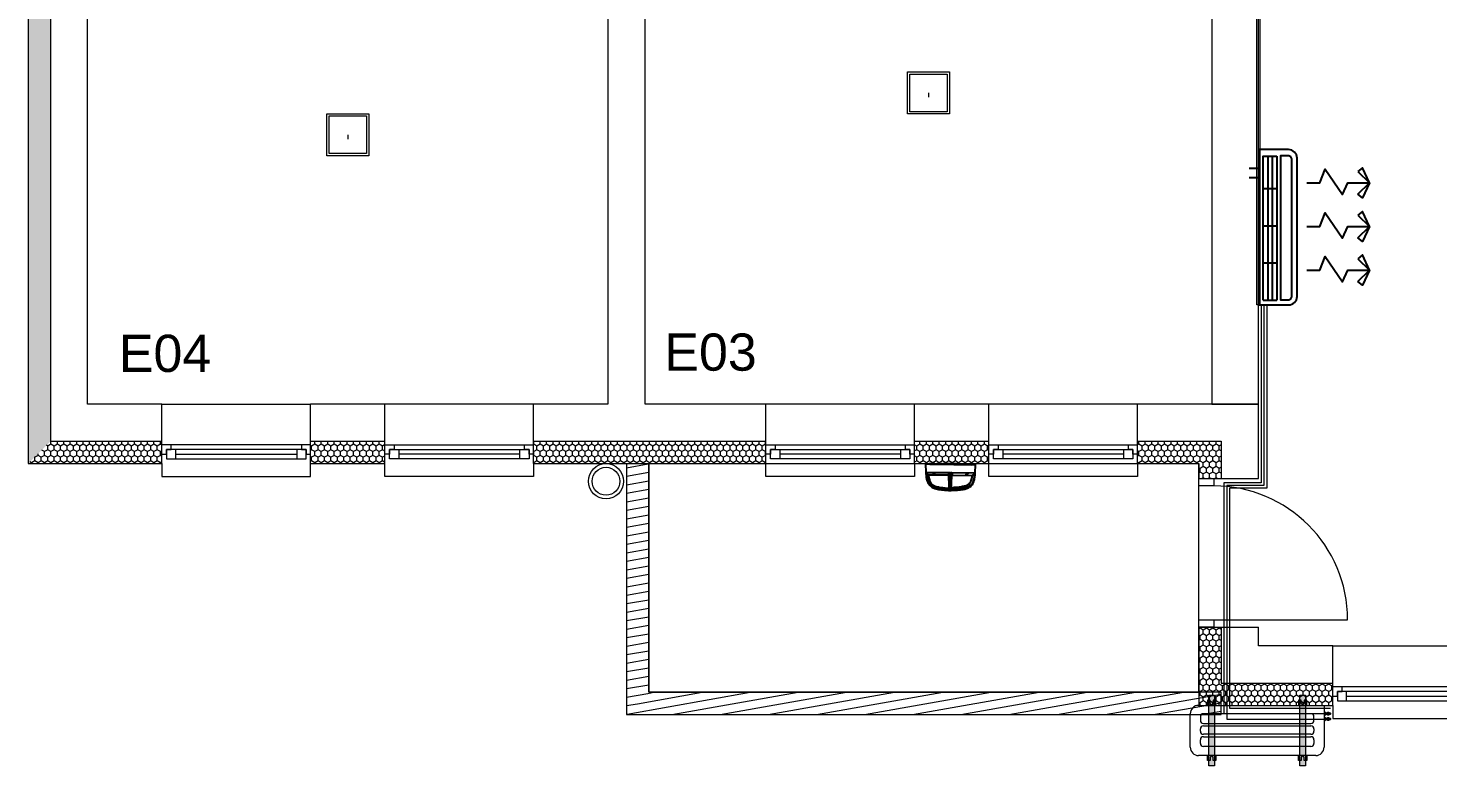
# Model space of a CAD drawing. Header units: feet. Extents: x 2565673 to 2624673, y -122443 to -81443.
# Drawn here: x 2582285 to 2589870, y -109204 to -105238 of the extents above; entities that cross this region are included whole.
import ezdxf

# ---------------------------------------------------------------- set-up
doc = ezdxf.new("R2010")
doc.units = ezdxf.units.FT
doc.header["$MEASUREMENT"] = 0
for name, color, linetype, lineweight in [('00E-Ndriqimi', 5, 'Continuous', 18), ('2DE_PRO_KT', 6, 'Continuous', 15), ('Condensate Pipe', 5, 'Continuous', 5), ('Exterior walls_Pen_No__1', 7, 'Continuous', 5), ('Gas Pipe', 81, 'Continuous', 5), ('Liquid Pipe', 14, 'Continuous', 5), ('Text blocks_Pen_No__2', 8, 'Continuous', 5)]:
    doc.layers.add(name, color=color, linetype=linetype, lineweight=lineweight)
for name, color, linetype in [('00E-Ndriqimi elektrike', 5, 'Continuous'), ('AIR', 7, 'Continuous'), ('AIR-00', 8, 'Continuous'), ('AIR-03', 30, 'Continuous'), ('Columns', 7, 'Continuous'), ('Exterior walls', 7, 'Continuous')]:
    doc.layers.add(name, color=color, linetype=linetype)
for name, color, linetype, lineweight, true_color in [('ARCHICAD Doors_Pen_No__82', 7, 'Continuous', 5, 0xaaaaaa), ('ARCHICAD Windows_Pen_No__82', 7, 'Continuous', 5, 0xaaaaaa), ('Columns_Pen_No__82', 7, 'Continuous', 5, 0xaaaaaa), ('Exterior walls_Pen_No__119', 7, 'Continuous', 5, 0xdecbcb), ('Exterior walls_Pen_No__82', 7, 'Continuous', 5, 0xaaaaaa), ('Structural - Bearing_Pen_No__82', 7, 'Continuous', 5, 0xaaaaaa)]:
    doc.layers.add(name, color=color, linetype=linetype, lineweight=lineweight, true_color=true_color)
doc.styles.add('CP_ATTR', font='arial.ttf')
doc.styles.add('GENERATED_STYLE_1', font='arial.ttf')
pattern_1 = [(10, (2247653.822, -76424.967), (-7.814168, 44.316348), [])]
pattern_2 = [(90, (2247653.822, -76424.967), (-34.641016, 0), [20, -40]), (90, (2247636.502, -76394.967), (-34.641016, 0), [20, -40]), (150, (2247653.822, -76404.967), (17.320508, 30), [20, -40]), (150, (2247619.18, -76404.967), (17.320508, 30), [20, -40]), (210, (2247653.822, -76424.967), (-17.320508, 30), [20, -40]), (210, (2247619.18, -76424.967), (-17.320508, 30), [20, -40])]

# ---------------------------------------------------------------- blocks, each defined once
blk = doc.blocks.new('Wall_2', base_point=(2588704.9, -108929.2))
at = {"layer": 'Exterior walls', "linetype": 'Continuous', "lineweight": 0, "true_color": 0xffffff}
h = blk.add_hatch(dxfattribs=at)
h.set_pattern_fill('WOOD', style=0, pattern_type=2)
h.set_pattern_definition(pattern_1)
h.paths.add_polyline_path([(2588704.9, -108809.2), (2585624.9, -108809.2), (2585504.9, -108929.2), (2588704.9, -108929.2)])
at = {"layer": 'Exterior walls_Pen_No__82', "color": 253, "linetype": 'Continuous', "lineweight": 5, "true_color": 0xaaaaaa, "flags": 128}
for points in [[(2588704.9, -108809.2), (2585624.9, -108809.2)], [(2588704.9, -108929.2), (2588704.9, -108809.2)], [(2585504.9, -108929.2), (2588704.9, -108929.2)]]:
    blk.add_lwpolyline(points, dxfattribs=at)
blk = doc.blocks.new('Wall_13', base_point=(2582284.9, -94539.2))
at = {"layer": 'Exterior walls_Pen_No__82', "linetype": 'Continuous', "lineweight": 5, "true_color": 0xaaaaaa}
h = blk.add_hatch(dxfattribs=at)
h.set_pattern_fill('STYROFOAM_SM_INSULATION', color=253, style=0, pattern_type=2)
h.set_pattern_definition(pattern_2)
h.paths.add_polyline_path([(2582334.9, -103009.2), (2582284.9, -103009.2), (2582284.9, -107579.2), (2582404.9, -107459.2), (2582404.9, -103009.2), (2582384.9, -103009.2)])
at = {"layer": 'Exterior walls_Pen_No__82', "color": 253, "linetype": 'Continuous', "lineweight": 5, "true_color": 0xaaaaaa}
blk.add_line((2582404.9, -103009.2), (2582404.9, -107459.2), dxfattribs=at)
at = {"layer": 'Exterior walls_Pen_No__82', "color": 253, "linetype": 'Continuous', "lineweight": 5, "true_color": 0xaaaaaa, "flags": 128}
for points in [[(2582284.9, -103009.2), (2582284.9, -107579.2)], [(2582604.9, -107259.2), (2582604.9, -104409.2)]]:
    blk.add_lwpolyline(points, dxfattribs=at)
blk = doc.blocks.new('Window 22_3')
at = {"layer": 'ARCHICAD Windows_Pen_No__82', "color": 253, "linetype": 'Continuous', "lineweight": 5, "true_color": 0xaaaaaa}
for p, q in [((-400, 50), (-400, 120)), ((-400, 120), (400, 120)), ((400, 120), (400, 50)), ((-400, 50), (-400, 0)), ((-400, 0), (-375, 0)), ((-400, 0), (-400, -50)), ((-400, 0), (-400, -50)), ((-375, 25), (-325, 25)), ((-375, -25), (-375, 25)), ((-375, 0), (-375, -25)), ((-325, 25), (325, 25)), ((-325, 25), (-325, -25)), ((-325, 25), (325, 25)), ((-325, 0), (325, 0)), ((325, -25), (325, 25)), ((325, 25), (375, 25)), ((375, 25), (375, -25)), ((375, -25), (375, 0)), ((375, 0), (400, 0)), ((400, 50), (400, 0)), ((400, 0), (400, -50)), ((400, 0), (400, -50)), ((-350, -50), (-400, -50)), ((-400, -50), (-400, -70)), ((-400, -70), (-400, -270)), ((-375, -25), (-350, -25)), ((-325, -25), (-375, -25)), ((-350, -25), (-350, -50)), ((350, -50), (-350, -50)), ((325, -25), (-325, -25)), ((375, -25), (325, -25)), ((350, -50), (350, -25)), ((350, -25), (375, -25)), ((400, -50), (350, -50)), ((400, -50), (400, -70)), ((400, -70), (400, -270)), ((-400, -270), (400, -270))]:
    blk.add_line(p, q, dxfattribs=at)
blk = doc.blocks.new('Wall_14', base_point=(2582284.9, -107579.2))
at = {"layer": 'Exterior walls_Pen_No__82', "linetype": 'Continuous', "lineweight": 5, "true_color": 0xaaaaaa}
h = blk.add_hatch(dxfattribs=at)
h.set_pattern_fill('STYROFOAM_SM_INSULATION', color=253, style=0, pattern_type=2)
h.set_pattern_definition(pattern_2)
h.paths.add_polyline_path([(2582404.9, -107459.2), (2582284.9, -107579.2), (2583004.9, -107579.2), (2583004.9, -107529.2), (2583004.9, -107479.2), (2583004.9, -107459.2)])
h = blk.add_hatch(dxfattribs=at)
h.set_pattern_fill('STYROFOAM_SM_INSULATION', color=253, style=0, pattern_type=2)
h.set_pattern_definition(pattern_2)
h.paths.add_polyline_path([(2583804.9, -107529.2), (2583804.9, -107579.2), (2584204.9, -107579.2), (2584204.9, -107529.2), (2584204.9, -107479.2), (2584204.9, -107459.2), (2583804.9, -107459.2), (2583804.9, -107479.2)])
h = blk.add_hatch(dxfattribs=at)
h.set_pattern_fill('STYROFOAM_SM_INSULATION', color=253, style=0, pattern_type=2)
h.set_pattern_definition(pattern_2)
h.paths.add_polyline_path([(2585004.9, -107529.2), (2585004.9, -107579.2), (2586255.1, -107579.2), (2586255.1, -107529.2), (2586255.1, -107479.2), (2586255.1, -107459.2), (2585004.9, -107459.2), (2585004.9, -107479.2)])
h = blk.add_hatch(dxfattribs=at)
h.set_pattern_fill('STYROFOAM_SM_INSULATION', color=253, style=0, pattern_type=2)
h.set_pattern_definition(pattern_2)
h.paths.add_polyline_path([(2587055.1, -107529.2), (2587055.1, -107579.2), (2587455.1, -107579.2), (2587455.1, -107529.2), (2587455.1, -107479.2), (2587455.1, -107459.2), (2587055.1, -107459.2), (2587055.1, -107479.2)])
h = blk.add_hatch(dxfattribs=at)
h.set_pattern_fill('STYROFOAM_SM_INSULATION', color=253, style=0, pattern_type=2)
h.set_pattern_definition(pattern_2)
h.paths.add_polyline_path([(2588255.1, -107479.2), (2588255.1, -107529.2), (2588255.1, -107579.2), (2588584.9, -107579.2), (2588704.9, -107459.2), (2588255.1, -107459.2)])
at = {"layer": 'Exterior walls_Pen_No__82', "color": 253, "linetype": 'Continuous', "lineweight": 5, "true_color": 0xaaaaaa}
for p, q in [((2583004.9, -107459.2), (2583004.9, -107259.2)), ((2583804.9, -107459.2), (2583804.9, -107259.2)), ((2584204.9, -107459.2), (2584204.9, -107259.2)), ((2585004.9, -107459.2), (2585004.9, -107259.2)), ((2586255.1, -107459.2), (2586255.1, -107259.2)), ((2587055.1, -107459.2), (2587055.1, -107259.2)), ((2587455.1, -107459.2), (2587455.1, -107259.2)), ((2588255.1, -107459.2), (2588255.1, -107259.2)), ((2582404.9, -107459.2), (2583004.9, -107459.2)), ((2583004.9, -107479.2), (2583004.9, -107459.2)), ((2583004.9, -107529.2), (2583004.9, -107479.2)), ((2583804.9, -107459.2), (2584204.9, -107459.2)), ((2583804.9, -107479.2), (2583804.9, -107459.2)), ((2583804.9, -107529.2), (2583804.9, -107479.2)), ((2584204.9, -107479.2), (2584204.9, -107459.2)), ((2584204.9, -107529.2), (2584204.9, -107479.2)), ((2585004.9, -107459.2), (2586255.1, -107459.2)), ((2585004.9, -107479.2), (2585004.9, -107459.2)), ((2585004.9, -107529.2), (2585004.9, -107479.2)), ((2586255.1, -107479.2), (2586255.1, -107459.2)), ((2586255.1, -107529.2), (2586255.1, -107479.2)), ((2587055.1, -107459.2), (2587455.1, -107459.2)), ((2587055.1, -107479.2), (2587055.1, -107459.2)), ((2587055.1, -107529.2), (2587055.1, -107479.2)), ((2587455.1, -107479.2), (2587455.1, -107459.2)), ((2587455.1, -107529.2), (2587455.1, -107479.2)), ((2588255.1, -107459.2), (2588704.9, -107459.2)), ((2588255.1, -107479.2), (2588255.1, -107459.2)), ((2588255.1, -107529.2), (2588255.1, -107479.2)), ((2583004.9, -107579.2), (2583004.9, -107529.2)), ((2583804.9, -107579.2), (2583804.9, -107529.2)), ((2584204.9, -107579.2), (2584204.9, -107529.2)), ((2585004.9, -107579.2), (2585004.9, -107529.2)), ((2586255.1, -107579.2), (2586255.1, -107529.2)), ((2587055.1, -107579.2), (2587055.1, -107529.2)), ((2587455.1, -107579.2), (2587455.1, -107529.2)), ((2588255.1, -107579.2), (2588255.1, -107529.2))]:
    blk.add_line(p, q, dxfattribs=at)
at = {"layer": 'Exterior walls_Pen_No__82', "color": 253, "linetype": 'Continuous', "lineweight": 5, "true_color": 0xaaaaaa, "flags": 128}
for points in [[(2583004.9, -107259.2), (2582604.9, -107259.2)], [(2584204.9, -107259.2), (2583804.9, -107259.2)], [(2585404.9, -107259.2), (2585004.9, -107259.2)], [(2586255.1, -107259.2), (2585604.9, -107259.2)], [(2587455.1, -107259.2), (2587055.1, -107259.2)], [(2588904.9, -107259.2), (2588255.1, -107259.2)], [(2582284.9, -107579.2), (2583004.9, -107579.2)], [(2583804.9, -107579.2), (2584204.9, -107579.2)], [(2585004.9, -107579.2), (2586255.1, -107579.2)], [(2587055.1, -107579.2), (2587455.1, -107579.2)], [(2588255.1, -107579.2), (2588584.9, -107579.2)]]:
    blk.add_lwpolyline(points, dxfattribs=at)
at = {"layer": 'ARCHICAD Windows_Pen_No__82', "color": 253, "linetype": 'Continuous', "lineweight": 5, "true_color": 0xaaaaaa, "xscale": -1, "zscale": 1000, "rotation": 180}
blk.add_blockref('Window 22_3', (2583404.9, -107529.2), dxfattribs=at)
at = {"layer": 'ARCHICAD Windows_Pen_No__82', "color": 253, "linetype": 'Continuous', "lineweight": 5, "true_color": 0xaaaaaa, "zscale": 1000, "rotation": 180}
for p in [(2584604.9, -107529.2), (2586655.1, -107529.2), (2587855.1, -107529.2)]:
    blk.add_blockref('Window 22_3', p, dxfattribs=at)
blk = doc.blocks.new('Storefront with Transom 22_2')
at = {"layer": 'ARCHICAD Doors_Pen_No__82', "color": 253, "linetype": 'Continuous', "lineweight": 5, "true_color": 0xaaaaaa}
for p, q in [((360, 0), (360, 720)), ((-400, 40), (-400, 240)), ((400, 40), (400, 240)), ((-400, 0), (-400, 40)), ((-400, -80), (-400, 0)), ((-400, 0), (-360, 0)), ((-400, -80), (-400, 0)), ((-400, -80), (-400, 0)), ((-360, 0), (-360, -80)), ((360, -80), (360, 0)), ((360, 0), (400, 0)), ((400, 0), (400, 40)), ((400, 0), (400, -80)), ((400, -80), (400, 0)), ((400, -80), (400, 0)), ((-360, -80), (-400, -80)), ((400, -80), (360, -80))]:
    blk.add_line(p, q, dxfattribs=at)
blk.add_arc((360, 0), 720, 90, 180, dxfattribs=at)
blk = doc.blocks.new('Wall_15', base_point=(2588584.9, -107579.2))
at = {"layer": 'Exterior walls_Pen_No__82', "linetype": 'Continuous', "lineweight": 5, "true_color": 0xaaaaaa}
h = blk.add_hatch(dxfattribs=at)
h.set_pattern_fill('STYROFOAM_SM_INSULATION', color=253, style=0, pattern_type=2)
h.set_pattern_definition(pattern_2)
h.paths.add_polyline_path([(2588584.9, -107579.2), (2588584.9, -107659.2), (2588704.9, -107659.2), (2588704.9, -107459.2)])
h = blk.add_hatch(dxfattribs=at)
h.set_pattern_fill('STYROFOAM_SM_INSULATION', color=253, style=0, pattern_type=2)
h.set_pattern_definition(pattern_2)
h.paths.add_polyline_path([(2588584.9, -108879.2), (2588704.9, -108759.2), (2588704.9, -108459.2), (2588584.9, -108459.2)])
at = {"layer": 'Exterior walls_Pen_No__82', "color": 253, "linetype": 'Continuous', "lineweight": 5, "true_color": 0xaaaaaa}
for p, q in [((2588704.9, -107459.2), (2588704.9, -107659.2)), ((2588584.9, -107659.2), (2588664.9, -107659.2)), ((2588664.9, -107659.2), (2588704.9, -107659.2)), ((2588704.9, -107659.2), (2588904.9, -107659.2)), ((2588584.9, -108459.2), (2588664.9, -108459.2)), ((2588664.9, -108459.2), (2588704.9, -108459.2)), ((2588704.9, -108459.2), (2588704.9, -108759.2)), ((2588704.9, -108459.2), (2588904.9, -108459.2))]:
    blk.add_line(p, q, dxfattribs=at)
at = {"layer": 'Exterior walls_Pen_No__82', "color": 253, "linetype": 'Continuous', "lineweight": 5, "true_color": 0xaaaaaa, "flags": 128}
for points in [[(2588904.9, -107659.2), (2588904.9, -107259.2)], [(2588584.9, -107579.2), (2588584.9, -107659.2)], [(2588584.9, -108459.2), (2588584.9, -108879.2)], [(2588904.9, -108559.2), (2588904.9, -108459.2)]]:
    blk.add_lwpolyline(points, dxfattribs=at)
at = {"layer": 'ARCHICAD Doors_Pen_No__82', "color": 253, "linetype": 'Continuous', "lineweight": 5, "true_color": 0xaaaaaa, "zscale": 1000, "rotation": 270}
blk.add_blockref('Storefront with Transom 22_2', (2588664.9, -108059.2), dxfattribs=at)
blk = doc.blocks.new('Window 22_4')
at = {"layer": 'ARCHICAD Windows_Pen_No__82', "color": 253, "linetype": 'Continuous', "lineweight": 5, "true_color": 0xaaaaaa}
for p, q in [((-500, 50), (-500, 120)), ((-500, 120), (500, 120)), ((500, 120), (500, 50)), ((-500, 50), (-500, 0)), ((-500, 0), (-475, 0)), ((-500, 0), (-500, -50)), ((-500, 0), (-500, -50)), ((-475, 25), (-425, 25)), ((-475, -25), (-475, 25)), ((-475, 0), (-475, -25)), ((-425, 25), (425, 25)), ((-425, 25), (-425, -25)), ((-425, 25), (425, 25)), ((-425, 0), (425, 0)), ((425, -25), (425, 25)), ((425, 25), (475, 25)), ((475, 25), (475, -25)), ((475, -25), (475, 0)), ((475, 0), (500, 0)), ((500, 50), (500, 0)), ((500, 0), (500, -50)), ((500, 0), (500, -50)), ((-450, -50), (-500, -50)), ((-500, -50), (-500, -70)), ((-500, -70), (-500, -270)), ((-475, -25), (-450, -25)), ((-425, -25), (-475, -25)), ((-450, -25), (-450, -50)), ((450, -50), (-450, -50)), ((425, -25), (-425, -25)), ((475, -25), (425, -25)), ((450, -50), (450, -25)), ((450, -25), (475, -25)), ((500, -50), (450, -50)), ((500, -50), (500, -70)), ((500, -70), (500, -270)), ((-500, -270), (500, -270))]:
    blk.add_line(p, q, dxfattribs=at)
blk = doc.blocks.new('Wall_16', base_point=(2588584.9, -108879.2))
at = {"layer": 'Exterior walls_Pen_No__82', "linetype": 'Continuous', "lineweight": 5, "true_color": 0xaaaaaa}
h = blk.add_hatch(dxfattribs=at)
h.set_pattern_fill('STYROFOAM_SM_INSULATION', color=253, style=0, pattern_type=2)
h.set_pattern_definition(pattern_2)
h.paths.add_polyline_path([(2588704.9, -108759.2), (2588584.9, -108879.2), (2589304.9, -108879.2), (2589304.9, -108829.2), (2589304.9, -108779.2), (2589304.9, -108759.2)])
h = blk.add_hatch(dxfattribs=at)
h.set_pattern_fill('STYROFOAM_SM_INSULATION', color=253, style=0, pattern_type=2)
h.set_pattern_definition(pattern_2)
h.paths.add_polyline_path([(2590304.9, -108779.2), (2590304.9, -108829.2), (2590304.9, -108879.2), (2590704.9, -108879.2), (2590704.9, -108829.2), (2590704.9, -108779.2), (2590704.9, -108759.2), (2590304.9, -108759.2)])
h = blk.add_hatch(dxfattribs=at)
h.set_pattern_fill('STYROFOAM_SM_INSULATION', color=253, style=0, pattern_type=2)
h.set_pattern_definition(pattern_2)
h.paths.add_polyline_path([(2591704.9, -108829.2), (2591704.9, -108879.2), (2592424.9, -108879.2), (2592304.9, -108759.2), (2591704.9, -108759.2), (2591704.9, -108779.2)])
at = {"layer": 'Exterior walls_Pen_No__82', "color": 253, "linetype": 'Continuous', "lineweight": 5, "true_color": 0xaaaaaa}
for p, q in [((2589304.9, -108759.2), (2589304.9, -108559.2)), ((2590304.9, -108759.2), (2590304.9, -108559.2)), ((2590704.9, -108759.2), (2590704.9, -108559.2)), ((2591704.9, -108759.2), (2591704.9, -108559.2)), ((2588704.9, -108759.2), (2589304.9, -108759.2)), ((2589304.9, -108779.2), (2589304.9, -108759.2)), ((2590304.9, -108759.2), (2590704.9, -108759.2)), ((2590304.9, -108779.2), (2590304.9, -108759.2)), ((2590704.9, -108779.2), (2590704.9, -108759.2)), ((2591704.9, -108759.2), (2592304.9, -108759.2)), ((2591704.9, -108779.2), (2591704.9, -108759.2)), ((2589304.9, -108829.2), (2589304.9, -108779.2)), ((2589304.9, -108879.2), (2589304.9, -108829.2)), ((2590304.9, -108829.2), (2590304.9, -108779.2)), ((2590304.9, -108879.2), (2590304.9, -108829.2)), ((2590704.9, -108829.2), (2590704.9, -108779.2)), ((2590704.9, -108879.2), (2590704.9, -108829.2)), ((2591704.9, -108829.2), (2591704.9, -108779.2)), ((2591704.9, -108879.2), (2591704.9, -108829.2))]:
    blk.add_line(p, q, dxfattribs=at)
at = {"layer": 'Exterior walls_Pen_No__82', "color": 253, "linetype": 'Continuous', "lineweight": 5, "true_color": 0xaaaaaa, "flags": 128}
for points in [[(2589304.9, -108559.2), (2588904.9, -108559.2)], [(2590704.9, -108559.2), (2590304.9, -108559.2)], [(2592104.9, -108559.2), (2591704.9, -108559.2)], [(2588584.9, -108879.2), (2589304.9, -108879.2)], [(2590304.9, -108879.2), (2590704.9, -108879.2)], [(2591704.9, -108879.2), (2592424.9, -108879.2)]]:
    blk.add_lwpolyline(points, dxfattribs=at)
at = {"layer": 'ARCHICAD Windows_Pen_No__82', "color": 253, "linetype": 'Continuous', "lineweight": 5, "true_color": 0xaaaaaa, "xscale": -1, "zscale": 1000, "rotation": 180}
for p in [(2589804.9, -108829.2), (2591204.9, -108829.2)]:
    blk.add_blockref('Window 22_4', p, dxfattribs=at)
blk = doc.blocks.new('Entrance Door 22')
at = {"layer": 'ARCHICAD Doors_Pen_No__82', "color": 253, "linetype": 'Continuous', "lineweight": 5, "true_color": 0xaaaaaa}
for p, q in [((418, 0), (418, 836)), ((-418, 0), (-450, 0)), ((-450, 0), (-450, -115)), ((-450, 0), (-450, -115)), ((-450, 0), (-450, -115)), ((-418, -115), (-418, 0)), ((450, 0), (418, 0)), ((418, 0), (418, -115)), ((450, -115), (450, 0)), ((450, 0), (450, -115)), ((450, 0), (450, -115)), ((-450, -115), (-418, -115)), ((-450, -115), (-450, -250)), ((418, -115), (450, -115)), ((450, -115), (450, -250))]:
    blk.add_line(p, q, dxfattribs=at)
blk.add_arc((418, 0), 836, 90, 180, dxfattribs=at)
blk = doc.blocks.new('Wall_32', base_point=(2588904.9, -107259.2))
at = {"layer": 'Exterior walls_Pen_No__82', "color": 253, "linetype": 'Continuous', "lineweight": 5, "true_color": 0xaaaaaa}
for p, q in [((2588789.9, -102759.2), (2588654.9, -102759.2)), ((2588904.9, -102759.2), (2588789.9, -102759.2)), ((2588789.9, -103659.2), (2588654.9, -103659.2)), ((2588904.9, -103659.2), (2588789.9, -103659.2))]:
    blk.add_line(p, q, dxfattribs=at)
at = {"layer": 'Exterior walls_Pen_No__82', "color": 253, "linetype": 'Continuous', "lineweight": 5, "true_color": 0xaaaaaa, "flags": 128}
for points in [[(2588654.9, -102109.2), (2588654.9, -102759.2)], [(2588904.9, -102759.2), (2588904.9, -102109.2)], [(2588654.9, -103659.2), (2588654.9, -103759.2)], [(2588904.9, -107259.2), (2588904.9, -103659.2)], [(2588654.9, -103959.2), (2588654.9, -107259.2)], [(2588654.9, -107259.2), (2588904.9, -107259.2)]]:
    blk.add_lwpolyline(points, dxfattribs=at)
at = {"layer": 'ARCHICAD Doors_Pen_No__82', "color": 253, "linetype": 'Continuous', "lineweight": 5, "true_color": 0xaaaaaa, "xscale": -1, "zscale": 1000, "rotation": 270}
blk.add_blockref('Entrance Door 22', (2588904.9, -103209.2), dxfattribs=at)
blk = doc.blocks.new('Wall_36', base_point=(2585404.9, -103959.2))
at = {"layer": 'Exterior walls_Pen_No__82', "color": 253, "linetype": 'Continuous', "lineweight": 5, "true_color": 0xaaaaaa, "flags": 128}
for points in [[(2585404.9, -103959.2), (2585404.9, -107259.2)], [(2585604.9, -107259.2), (2585604.9, -103959.2)]]:
    blk.add_lwpolyline(points, dxfattribs=at)
blk = doc.blocks.new('Wall_60', base_point=(2585504.9, -108929.2))
at = {"layer": 'Exterior walls', "linetype": 'Continuous', "lineweight": 0, "true_color": 0xffffff}
h = blk.add_hatch(dxfattribs=at)
h.set_pattern_fill('WOOD', style=0, pattern_type=2)
h.set_pattern_definition(pattern_1)
h.paths.add_polyline_path([(2585624.9, -108809.2), (2585624.9, -107580.9), (2585504.9, -107580.9), (2585504.9, -108929.2)])
at = {"layer": 'Exterior walls_Pen_No__82', "color": 253, "linetype": 'Continuous', "lineweight": 5, "true_color": 0xaaaaaa, "flags": 128}
for points in [[(2585624.9, -107580.9), (2585504.9, -107580.9)], [(2585504.9, -107580.9), (2585504.9, -108929.2)], [(2585624.9, -108809.2), (2585624.9, -107580.9)]]:
    blk.add_lwpolyline(points, dxfattribs=at)
blk = doc.blocks.new('Column_6', base_point=(2585394.3, -107674.2))
at = {"layer": 'Columns_Pen_No__82', "color": 253, "linetype": 'Continuous', "lineweight": 5, "true_color": 0xaaaaaa}
for radius in [95, 75]:
    blk.add_circle((2585394.3, -107674.2), radius, dxfattribs=at)
blk = doc.blocks.new('NJS12')
at = {"layer": 'Exterior walls_Pen_No__119', "linetype": 'Continuous', "lineweight": 0, "true_color": 0xeee4e4}
for points in [[(-251.9, 55), (-252, -325), (-282.5, -325), (-282.5, 55)], [(237.5, 55), (237.5, -325), (207, -325), (206.9, 55)]]:
    blk.add_hatch(color=254, dxfattribs=at).paths.add_polyline_path(points)
at = {"color": 3, "lineweight": 13}
for p, q in [((-382.5, -225), (-382.5, -45)), ((-337.5, 0), (337.5, 0)), ((337.5, 0), (337.5, -225)), ((292.5, -270), (-337.5, -270))]:
    blk.add_line(p, q, dxfattribs=at)
at = {"color": 3}
for p, q in [((-328.1, -61.3), (-328.1, -80.8)), ((266.9, -45), (-311.8, -45)), ((283.2, -80.8), (283.2, -61.3)), ((-328.1, -139.5), (-328.1, -126.5)), ((-311.8, -97.1), (266.9, -97.1)), ((-311.8, -110.2), (266.9, -110.2)), ((283.2, -126.5), (283.2, -139.5)), ((-328.1, -204.8), (-328.1, -185.2)), ((266.9, -155.8), (-311.8, -155.8)), ((-311.8, -168.9), (266.9, -168.9)), ((266.9, -221.1), (-311.8, -221.1)), ((283.2, -185.2), (283.2, -204.8))]:
    blk.add_line(p, q, dxfattribs=at)
for points in [[(-244.6, 0), (-244.6, 27.1), (-258.9, 27.1), (-258.9, 11.8, -1), (-275.6, 11.8), (-275.6, 27.1), (-289.9, 27.1), (-289.9, 0)], [(244.9, 0), (244.9, 27.1), (230.6, 27.1), (230.6, 11.8, -1), (213.9, 11.8), (213.9, 27.1), (199.6, 27.1), (199.6, 0)], [(337.5, -35), (341, -35, -0.414214), (343.9, -37.9), (343.9, -51.1, -0.414214), (341, -54), (337.5, -54)], [(337.5, -64), (341, -64, -0.414214), (343.9, -66.9), (343.9, -80.1, -0.414214), (341, -83), (337.5, -83)], [(-244.6, -270), (-244.6, -297.2), (-258.9, -297.2), (-258.9, -281.9, 1), (-275.6, -281.9), (-275.6, -297.2), (-289.9, -297.2), (-289.9, -270)], [(244.9, -270), (244.9, -297.2), (230.6, -297.2), (230.6, -281.9, 1), (213.9, -281.9), (213.9, -297.2), (199.6, -297.2), (199.6, -270)]]:
    blk.add_lwpolyline(points, format="xyb", dxfattribs=at)
for points in [[(343.9, -40.4), (355.9, -40.4), (355.9, -48.6), (343.9, -48.6)], [(343.9, -69.4), (355.9, -69.4), (355.9, -77.6), (343.9, -77.6)], [(355.9, -36.6), (362.7, -36.6), (362.7, -52.4), (355.9, -52.4)], [(355.9, -65.6), (362.7, -65.6), (362.7, -81.4), (355.9, -81.4)]]:
    blk.add_lwpolyline(points, close=True, dxfattribs=at)
for points in [[(362.7, -39.6), (368.9, -39.6, -0.414214), (371.7, -42.4), (371.7, -46.6, -0.414214), (368.9, -49.4), (362.7, -49.4)], [(362.7, -68.6), (368.9, -68.6, -0.414214), (371.7, -71.4), (371.7, -75.6, -0.414214), (368.9, -78.4), (362.7, -78.4)]]:
    blk.add_lwpolyline(points, format="xyb", close=True, dxfattribs=at)
at = {"lineweight": 13}
blk.add_lwpolyline([(237.5, -270), (237.5, -325)], dxfattribs=at)
at = {"color": 3, "lineweight": 13}
for centre, start, end in [((-337.5, -45), 90, 180), ((-337.5, -225), 180, 270), ((292.5, -225), 270, 0)]:
    blk.add_arc(centre, 45, start, end, dxfattribs=at)
at = {"color": 3}
for centre, start, end in [((-311.8, -61.3), 90, 180), ((266.9, -61.3), 0, 90), ((-311.8, -80.8), 180, 270), ((-311.8, -126.5), 90, 180), ((-311.8, -139.5), 180, 270), ((266.9, -80.8), 270, 360), ((266.9, -126.5), 0, 90), ((266.9, -139.5), 270, 360), ((-311.8, -185.2), 90, 180), ((-311.8, -204.8), 180, 270), ((266.9, -185.2), 0, 90), ((266.9, -204.8), 270, 360)]:
    blk.add_arc(centre, 16.3, start, end, dxfattribs=at)
at = {"layer": 'Exterior walls_Pen_No__1', "color": 7, "linetype": 'Continuous', "lineweight": 5, "flags": 128}
for points in [[(-251.9, 55), (-252, -325), (-282.5, -325), (-282.5, 55)], [(237.5, 55), (237.5, -325), (207, -325), (206.9, 55)]]:
    blk.add_lwpolyline(points, close=True, dxfattribs=at)
blk = doc.blocks.new('CARRIER-W18-24 (FCD)')
at = {"layer": 'AIR-00'}
for p, q in [((-0.4747, -0.025), (-0.4747, -0.1)), ((0.3003, -0.05), (-0.4747, -0.05)), ((0.3003, -0.075), (-0.4747, -0.075)), ((-0.2747, -0.025), (-0.2747, -0.1)), ((-0.0747, -0.025), (-0.0747, -0.1)), ((0.1253, -0.025), (0.1253, -0.1)), ((0.3003, -0.1), (-0.4747, -0.1))]:
    blk.add_line(p, q, dxfattribs=at)
for points in [[(-0.4747, -0.025), (0.3003, -0.025), (0.3003, -0.1)], [(-0.3125, -0.2615), (-0.3125, -0.3311), (-0.2389, -0.3603), (-0.3755, -0.4524), (-0.3125, -0.4813), (-0.3125, -0.598)], [(-0.0781, -0.2615), (-0.0781, -0.3311), (-0.0045, -0.3603), (-0.1411, -0.4524), (-0.0781, -0.4813), (-0.0781, -0.598)], [(0.1563, -0.2615), (0.1563, -0.3311), (0.2299, -0.3603), (0.0933, -0.4524), (0.1563, -0.4813), (0.1563, -0.598)]]:
    blk.add_lwpolyline(points, dxfattribs=at)
blk.add_lwpolyline([(-0.4529, -0.1805), (0.2812, -0.1805, 0.414214), (0.3016, -0.1601), (0.3016, -0.1193), (-0.4733, -0.1193), (-0.4733, -0.1601, 0.414214)], format="xyb", close=True, dxfattribs=at)
for points in [[(-0.3734, -0.5351), (-0.3125, -0.598), (-0.3933, -0.5612)], [(-0.2516, -0.5351), (-0.3125, -0.598), (-0.2317, -0.5612)], [(-0.139, -0.5351), (-0.0781, -0.598), (-0.1589, -0.5612)], [(-0.0172, -0.5351), (-0.0781, -0.598), (0.0026, -0.5612)], [(0.0953, -0.5351), (0.1563, -0.598), (0.0755, -0.5612)], [(0.2172, -0.5351), (0.1563, -0.598), (0.237, -0.5612)]]:
    blk.add_lwpolyline(points, close=True, dxfattribs=at)
at = {"layer": 'AIR-03'}
for p, q in [((0.335, 0), (-0.5, 0)), ((-0.5, 0), (-0.5, -0.163)), ((0.185, 0.05), (0.185, 0)), ((0.235, 0.05), (0.235, 0))]:
    blk.add_line(p, q, dxfattribs=at)
blk.add_lwpolyline([(-0.5, 0), (-0.5, -0.163, 0.414214), (-0.455, -0.208), (0.29, -0.208, 0.414214), (0.335, -0.163), (0.335, 0)], format="xyb", dxfattribs=at)
blk = doc.blocks.new('VT-8618W-SQ 18W')
blk.add_line((0, 0), (0, -23.2))
for points in [[(-112.5, 112.5), (112.5, 112.5), (112.5, -112.5), (-112.5, -112.5)], [(-100.9, 100.9), (100.9, 100.9), (100.9, -100.9), (-100.9, -100.9)]]:
    blk.add_lwpolyline(points, close=True)
blk = doc.blocks.new('Trup ndriques LED 1x12W per montim ne mure mbi derë te baneses')
at = {"layer": '00E-Ndriqimi elektrike', "linetype": 'Continuous', "lineweight": -3}
for points in [[(-3.5, 145.9), (-49.6, 143.6), (-55.4, 143.6), (-60, 143.6), (-65.7, 142.4), (-70.4, 142.4), (-76.1, 141.3), (-80.7, 141.3), (-86.5, 140.1), (-91.1, 139), (-96.9, 136.7), (-101.5, 135.5), (-106.1, 133.2), (-110.7, 132.1), (-115.3, 128.6), (-118.8, 126.3), (-123.4, 124), (-126.9, 120.5), (-131.5, 114.8), (-134.9, 110.1), (-138.4, 105.5), (-140.7, 99.8), (-143, 94), (-144.2, 90.5), (-144.2, 87.1), (-145.3, 83.6), (-146.5, 80.2), (-147.6, 75.5), (-147.6, 72.1), (-148.8, 67.5), (-148.8, 64), (-149.9, 59.4), (-149.9, 54.8), (-151.1, 50.2), (-151.1, 45.6), (-152.2, 40.9), (-152.2, 36.3), (-152.2, 31.7), (-153.4, 27.1), (-153.4, 22.5), (-153.4, 17.9), (-153.4, 13.3), (-154.5, 9.8), (-154.5, 5.2), (-154.5, 0.6), (-154.5, -4), (-153.4, -7.5), (-153.4, -12.1), (-153.4, -17.9), (-153.4, -22.5), (-152.2, -28.3), (-152.2, -34), (-152.2, -39.8), (-151.1, -45.6), (-151.1, -51.3), (-149.9, -57.1), (-148.8, -62.9), (-148.8, -67.5), (-147.6, -72.1), (-146.5, -76.7), (-146.5, -81.3), (-145.3, -84.8), (-144.2, -88.2), (-143, -91.7), (-141.9, -95.1), (-140.7, -98.6), (-139.6, -102.1), (-138.4, -104.4), (-136.1, -107.8), (-132.6, -112.5), (-129.2, -118.2), (-124.6, -121.7), (-119.9, -126.3), (-115.3, -129.8), (-111.9, -130.9), (-109.6, -132.1), (-106.1, -134.4), (-102.6, -135.5), (-99.2, -136.7), (-94.6, -137.8), (-90, -139), (-85.3, -139), (-80.7, -140.1), (-75, -141.3), (-69.2, -141.3), (-63.4, -142.4), (-60, -142.4), (-56.5, -142.4), (-53.1, -143.6), (-49.6, -143.6), (-3.5, -144.7), (-3.5, -121.7), (-1.2, -121.7), (0, -119.4), (0, -105.5), (-1.2, -104.4), (-3.5, -104.4), (-3.5, -102.1), (-1.2, -102.1), (0, -100.9), (0, -89.4), (-1.2, -88.2), (-3.5, -88.2), (-3.5, -87.1), (-1.2, -87.1), (0, -85.9), (0, -80.2), (-1.2, -79), (-3.5, -79), (-3.5, -77.9), (-1.2, -77.9), (0, -76.7), (0, -70.9), (-1.2, -69.8), (-3.5, -69.8), (-3.5, -68.6), (-1.2, -68.6), (0, -67.5), (0, -60.5), (-1.2, -60.5), (-3.5, -60.5), (-3.5, -58.2), (0, -58.2), (0, -57.1), (0, -54.8), (0, -53.6), (0, -45.6), (-1.2, -44.4), (0, -43.2), (0, 43.2), (-2.3, 45.6), (-3.5, 45.6), (-3.5, 47.9), (-1.2, 47.9), (0, 49), (0, 54.8), (0, 55.9), (0, 58.2), (0, 58.2), (-3.5, 58.2), (-3.5, 59.4), (-1.2, 60.5), (0, 60.5), (0, 80.2), (-1.2, 81.3), (-3.5, 81.3), (-3.5, 92.8), (-1.2, 92.8), (0, 92.8), (0, 99.8), (-1.2, 100.9), (-3.5, 100.9), (-3.5, 104.4), (-1.2, 104.4), (0, 105.5), (0, 120.5), (-1.2, 121.7), (-3.5, 121.7), (-3.5, 145.9)], [(-64.6, 9.8), (-64.6, 128.6), (-49.6, 143.6), (-49.6, 4), (-153.4, 1.7)], [(-56.5, 139), (-58.8, 139), (-62.3, 139), (-66.9, 139), (-71.5, 139), (-75, 137.8), (-78.4, 137.8), (-81.9, 136.7), (-85.3, 136.7), (-88.8, 135.5), (-93.4, 134.4), (-96.9, 133.2), (-101.5, 132.1), (-106.1, 129.8), (-110.7, 127.4), (-114.2, 126.3), (-117.6, 124), (-121.1, 121.7), (-123.4, 118.2), (-125.7, 115.9), (-128, 113.6), (-130.3, 110.1), (-132.6, 107.8), (-134.9, 102.1), (-137.2, 97.5), (-138.4, 92.8), (-139.6, 90.5), (-140.7, 87.1), (-141.9, 83.6), (-143, 79), (-144.2, 73.2), (-145.3, 67.5), (-145.3, 64), (-145.3, 61.7), (-146.5, 58.2), (-146.5, 54.8), (-147.6, 49), (-147.6, 43.2), (-148.8, 37.5), (-148.8, 30.6), (-148.8, 24.8), (-149.9, 17.9), (-149.9, 12.1), (-149.9, 5.2)], [(-65.7, 129.8), (-68, 129.8), (-71.5, 129.8), (-75, 129.8), (-78.4, 128.6), (-83, 127.4), (-88.8, 126.3), (-93.4, 125.1), (-98, 124), (-102.6, 122.8), (-106.1, 120.5), (-110.7, 118.2), (-113, 115.9), (-116.5, 113.6), (-118.8, 111.3), (-121.1, 109), (-123.4, 106.7), (-126.9, 100.9), (-130.3, 96.3), (-131.5, 90.5), (-133.8, 85.9), (-133.8, 83.6), (-134.9, 80.2), (-136.1, 76.7), (-137.2, 72.1), (-138.4, 66.3), (-138.4, 60.5), (-139.6, 57.1), (-139.6, 53.6), (-140.7, 50.2), (-140.7, 46.7), (-140.7, 42.1), (-141.9, 37.5), (-141.9, 32.9), (-143, 27.1), (-143, 22.5), (-143, 17.9), (-143, 12.1), (-143, 6.3)], [(-65.7, 128.6), (-68, 127.4), (-71.5, 127.4), (-75, 127.4), (-78.4, 126.3), (-83, 126.3), (-87.7, 125.1), (-93.4, 122.8), (-98, 121.7), (-102.6, 120.5), (-106.1, 118.2), (-109.6, 115.9), (-113, 113.6), (-115.3, 112.4), (-118.8, 109), (-121.1, 106.7), (-122.3, 104.4), (-125.7, 99.8), (-128, 94), (-130.3, 89.4), (-131.5, 84.8), (-132.6, 82.5), (-133.8, 79), (-133.8, 74.4), (-134.9, 69.8), (-136.1, 65.2), (-137.2, 59.4), (-137.2, 55.9), (-137.2, 52.5), (-138.4, 49), (-138.4, 45.6), (-139.6, 40.9), (-139.6, 36.3), (-139.6, 31.7), (-140.7, 28.3), (-140.7, 23.6), (-140.7, 19), (-140.7, 14.4), (-140.7, 7.5), (-141.9, 6.3), (-143, 6.3)], [(-66.9, 9.8), (-66.9, 129.8), (-56.5, 140.1), (-49.6, 143.6)], [(-51.9, 100.9), (-54.2, 102.1), (-55.4, 100.9), (-57.7, 99.8), (-61.1, 96.3), (-62.3, 92.8), (-61.1, 91.7), (-58.8, 91.7), (-57.7, 92.8), (-54.2, 97.5), (-51.9, 100.9)], [(-3.5, 121.7), (-3.5, -19), (-3.5, -121.7)], [(-154.5, 5.2), (-151.1, 8.6), (-143, 8.6), (-140.7, 8.6)], [(-49.6, 4), (-51.9, 6.3), (-53.1, 7.5), (-55.4, 8.6), (-57.7, 8.6), (-148.8, 6.3), (-151.1, 5.2), (-152.2, 4), (-153.4, 0.6), (-153.4, -0.6), (-153.4, -2.9), (-151.1, -5.2), (-148.8, -5.2), (-69.2, -7.5), (-66.9, -7.5), (-65.7, -9.8), (-66.9, -125.1), (-70.4, -125.1), (-73.8, -124), (-77.3, -124), (-80.7, -122.8), (-86.5, -121.7), (-92.3, -120.5), (-96.9, -118.2), (-101.5, -117.1), (-105, -115.9), (-107.3, -114.8), (-109.6, -112.5), (-111.9, -111.3), (-115.3, -107.8), (-118.8, -104.4), (-121.1, -100.9), (-122.3, -98.6), (-124.6, -95.1), (-125.7, -91.7), (-128, -87.1), (-129.2, -82.5), (-130.3, -76.7), (-131.5, -70.9), (-132.6, -65.2), (-133.8, -59.4), (-134.9, -53.6), (-136.1, -47.9), (-136.1, -42.1), (-137.2, -36.3), (-137.2, -31.7), (-137.2, -27.1), (-137.2, -22.5), (-138.4, -19), (-138.4, -15.6), (-138.4, -12.1), (-138.4, -7.5), (-138.4, -6.3)], [(-153.4, 2.9), (-51.9, 6.3)], [(-140.7, 7.5), (-55.4, 9.8), (-51.9, 8.6), (-50.7, 7.5), (-49.6, 4)], [(-3.5, 73.2), (0, 73.2)], [(-153.4, -1.7), (-49.6, -4)], [(-153.4, -2.9), (-51.9, -5.2)], [(-153.4, -5.2), (-151.1, -8.6), (-139.6, -8.6)], [(-56.5, -139), (-58.8, -139), (-62.3, -139), (-65.7, -139), (-69.2, -139), (-72.7, -137.8), (-77.3, -137.8), (-80.7, -136.7), (-85.3, -135.5), (-90, -135.5), (-93.4, -134.4), (-98, -132.1), (-102.6, -130.9), (-106.1, -129.8), (-110.7, -127.4), (-114.2, -125.1), (-117.6, -122.8), (-121.1, -120.5), (-124.6, -117.1), (-128, -113.6), (-130.3, -109), (-133.8, -104.4), (-134.9, -100.9), (-137.2, -98.6), (-138.4, -95.1), (-139.6, -90.5), (-140.7, -87.1), (-141.9, -82.5), (-143, -76.7), (-144.2, -72.1), (-145.3, -66.3), (-145.3, -60.5), (-146.5, -54.8), (-147.6, -49), (-147.6, -43.2), (-148.8, -37.5), (-148.8, -32.9), (-148.8, -27.1), (-149.9, -22.5), (-149.9, -17.9), (-149.9, -14.4), (-149.9, -11), (-149.9, -7.5), (-149.9, -5.2)], [(-139.6, -6.3), (-139.6, -9.8), (-139.6, -14.4), (-139.6, -19), (-139.6, -24.8), (-138.4, -30.6), (-138.4, -36.3), (-137.2, -42.1), (-137.2, -46.7), (-136.1, -51.3), (-136.1, -55.9), (-134.9, -61.7), (-133.8, -67.5), (-132.6, -73.2), (-131.5, -79), (-130.3, -84.8), (-129.2, -90.5), (-126.9, -95.1), (-124.6, -99.8), (-121.1, -104.4), (-117.6, -107.8), (-115.3, -110.1), (-111.9, -112.5), (-109.6, -114.8), (-107.3, -115.9), (-103.8, -118.2), (-100.3, -119.4), (-94.6, -120.5), (-88.8, -122.8), (-83, -124), (-77.3, -125.1), (-71.5, -126.3), (-65.7, -126.3), (-49.6, -143.6)], [(-68, -7.5), (-57.7, -7.5), (-53.1, -7.5), (-49.6, -4), (-49.6, -143.6)], [(-49.6, -4), (-50.7, -6.3), (-51.9, -7.5), (-55.4, -9.8), (-65.7, -9.8)], [(0, -19), (-3.5, -19)], [(-3.5, -27.1), (0, -27.1)], [(-3.5, -28.3), (0, -28.3)], [(-3.5, -34), (0, -32.9)], [(-3.5, -37.5), (-2.3, -37.5), (-1.2, -36.3), (0, -35.2)], [(-3.5, -44.4), (-1.2, -44.4)], [(-3.5, -49), (0, -49)], [(-3.5, -53.6), (0, -53.6)], [(-68, -126.3), (-68, -127.4), (-56.5, -139), (-54.2, -141.3), (-51.9, -143.6)], [(-51.9, -99.8), (-54.2, -100.9), (-56.5, -99.8), (-58.8, -98.6), (-61.1, -95.1), (-62.3, -92.8), (-61.1, -91.7), (-58.8, -91.7), (-56.5, -92.8), (-53.1, -96.3), (-51.9, -99.8)], [(-3.5, -94), (0, -94)]]:
    blk.add_lwpolyline(points, dxfattribs=at)
blk = doc.blocks.new('*U167')
for p, q in [((0, -8), (0, 8)), ((0, 8), (4593.6, 8)), ((4593.6, 8), (4593.6, -8)), ((4593.6, -8), (0, -8))]:
    blk.add_line(p, q)
at = {"style": 'CP_ATTR', "flags": 9}
for tag in ['NAME', 'PRODUCER', 'PRODUCT-TYPE', 'ARTICLE', 'FLOW', 'NUMBER', 'SYSTEM', 'FORM', 'SIZE', 'CHARACTER', 'ORDER-NO', 'GROUP', 'OTHER']:
    blk.add_attdef(tag, (0, 0), '', height=0.0001, dxfattribs=at)

msp = doc.modelspace()

# ---------------------------------------------------------------- linework, layer by layer
at = {"layer": 'Condensate Pipe'}
msp.add_lwpolyline([(2588949.9, -106725.8), (2588949.9, -107712), (2588749.4, -107712), (2588749.4, -108893.7), (2589292.7, -108893.7)], dxfattribs=at)
at = {"layer": 'Gas Pipe'}
msp.add_lwpolyline([(2588934.9, -106725.8), (2588934.9, -107697), (2588734.4, -107697), (2588734.4, -108952.7), (2589292.7, -108952.7)], dxfattribs=at)
at = {"layer": 'Liquid Pipe'}
msp.add_lwpolyline([(2588919.9, -106725.8), (2588919.9, -107682), (2588719.4, -107682), (2588719.4, -108923.7), (2589292.7, -108923.7)], dxfattribs=at)
at = {"layer": 'Structural - Bearing_Pen_No__82', "color": 253, "linetype": 'Continuous', "lineweight": 5, "true_color": 0xaaaaaa, "flags": 128}
msp.add_lwpolyline([(2588584.9, -108809.2), (2588584.9, -107580.9), (2585624.9, -107580.9), (2585624.9, -108809.2)], close=True, dxfattribs=at)

# ---------------------------------------------------------------- block references
at = {"layer": '00E-Ndriqimi'}
for p in [(2587129.9, -105586), (2584004.9, -105811)]:
    msp.add_blockref('VT-8618W-SQ 18W', p, dxfattribs=at)
at = {"layer": '00E-Ndriqimi elektrike', "ltscale": 0.015289, "xscale": 0.9245096010064542, "yscale": 0.9245096010064542, "zscale": 0.9245096010064542, "rotation": 89.33386968572626}
msp.add_blockref('Trup ndriques LED 1x12W per montim ne mure mbi derë te baneses', (2587249, -107580.9), dxfattribs=at)
at = {"layer": '2DE_PRO_KT', "rotation": 90}
msp.add_blockref('*U167', (2588904.9, -106725.8), dxfattribs=at)
at = {"layer": 'AIR', "xscale": 999.5108336315826, "yscale": 999.5108336315826, "zscale": 999.5108336315826, "rotation": 90}
msp.add_blockref('CARRIER-W18-24 (FCD)', (2588904.9, -106226), dxfattribs=at)
at = {"layer": 'Columns', "color": 253, "lineweight": 5, "true_color": 0xaaaaaa}
msp.add_blockref('Column_6', (2585394.3, -107674.2), dxfattribs=at)
at = {"layer": 'Exterior walls', "color": 253, "lineweight": 5, "true_color": 0xaaaaaa}
for name, p in [('Wall_13', (2582284.9, -94539.2)), ('Wall_32', (2588904.9, -107259.2)), ('Wall_36', (2585404.9, -103959.2)), ('Wall_14', (2582284.9, -107579.2)), ('Wall_15', (2588584.9, -107579.2)), ('Wall_60', (2585504.9, -108929.2)), ('Wall_16', (2588584.9, -108879.2)), ('Wall_2', (2588704.9, -108929.2))]:
    msp.add_blockref(name, p, dxfattribs=at)
at = {"layer": 'Liquid Pipe', "lineweight": 13}
msp.add_blockref('NJS12', (2588920.9, -108879.2), dxfattribs=at)

# ---------------------------------------------------------------- texts
at = {"layer": 'Text blocks_Pen_No__2', "color": 8, "linetype": 'Continuous', "lineweight": 5, "char_height": 200, "attachment_point": 1, "style": 'GENERATED_STYLE_1'}
for s, insert in [('\\A1;E03', (2585708.3, -106879.7)), ('\\A1;E04', (2582772.7, -106886.4))]:
    msp.add_mtext(s, dxfattribs=dict(at, insert=insert))

doc.saveas('drawing.dxf')
